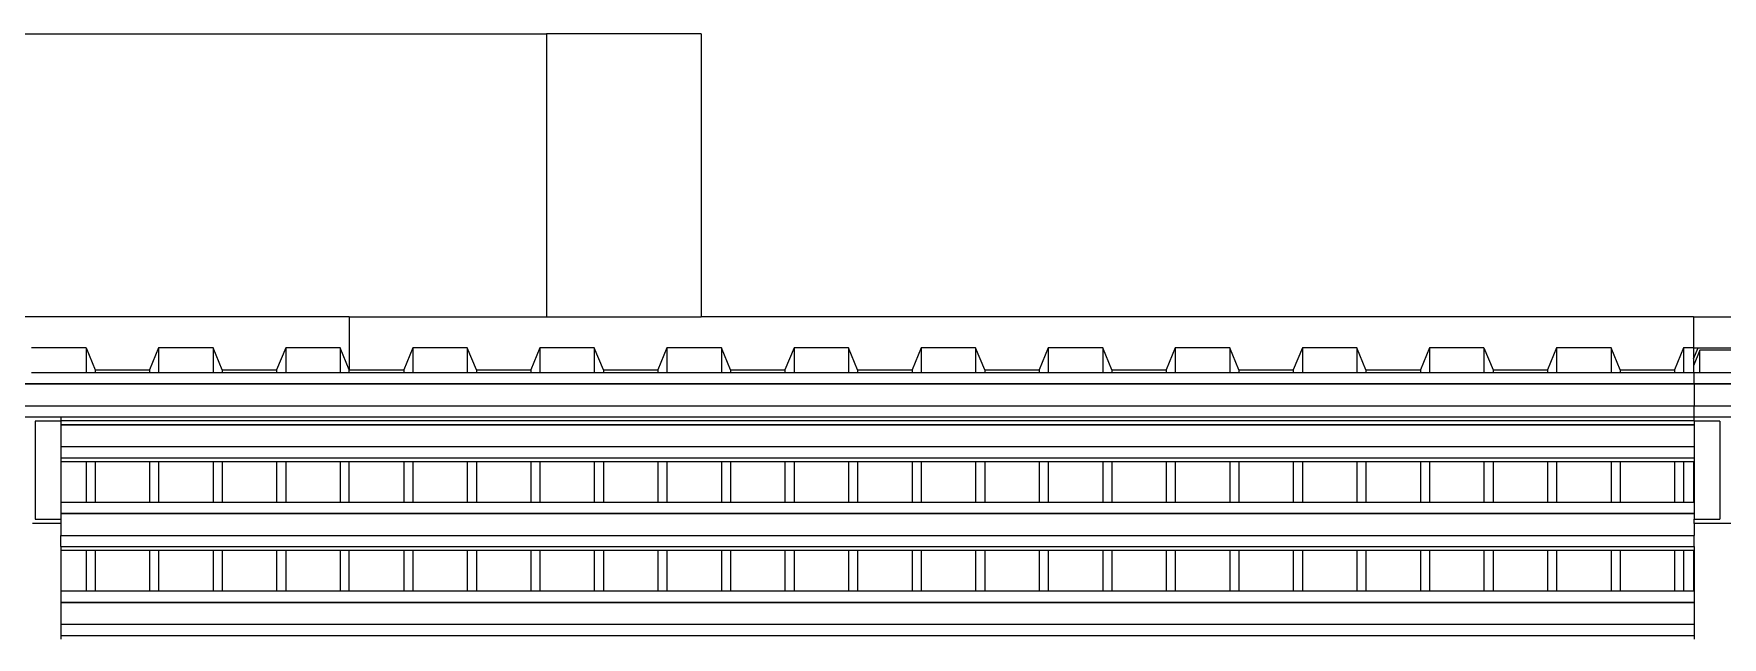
# Model space of a CAD drawing. Extents: x -60 to 60, y -13 to 16.
# Drawn here: x -1.244 to 2.509, y 11.952 to 13.293 of the extents above; entities that cross this region are included whole.
import ezdxf

# ---------------------------------------------------------------- set-up
doc = ezdxf.new("R2010")
doc.units = 0
doc.layers.get('0').update_dxf_attribs({"linetype": 'CONTINUOUS'})

msp = doc.modelspace()

# ---------------------------------------------------------------- linework, layer by layer
for p, q in [((-2.2142, 13.2926), (-0.1042, 13.2926)), ((-0.1042, 13.2926), (-0.1042, 12.6642)), ((0.2397, 13.2926), (-0.1042, 13.2926)), ((0.2397, 13.2926), (0.2397, 12.6642)), ((-0.5425, 12.6642), (-2.2142, 12.6642)), ((-0.5425, 12.6642), (-0.5425, 12.5458)), ((-0.5425, 12.6642), (-0.1042, 12.6642)), ((-0.1042, 12.6642), (0.2397, 12.6642)), ((2.4448, 12.6642), (0.2397, 12.6642)), ((2.4448, 12.6642), (2.564, 12.6642)), ((2.4448, 12.6642), (2.4448, 12.5951)), ((-1.1275, 12.5951), (-1.2486, 12.5951)), ((-1.1275, 12.5951), (-1.1275, 12.5402)), ((-1.1275, 12.5951), (-1.1073, 12.5458)), ((-0.9661, 12.5951), (-0.9863, 12.5458)), ((-0.8451, 12.5951), (-0.9661, 12.5951)), ((-0.9661, 12.5951), (-0.9661, 12.5402)), ((-0.8249, 12.5458), (-0.8451, 12.5951)), ((-0.8451, 12.5951), (-0.8451, 12.5402)), ((-0.6837, 12.5951), (-0.7039, 12.5458)), ((-0.5627, 12.5951), (-0.6837, 12.5951)), ((-0.6837, 12.5951), (-0.6837, 12.5402)), ((-0.5425, 12.5458), (-0.5627, 12.5951)), ((-0.5627, 12.5951), (-0.5627, 12.5402)), ((-0.4013, 12.5951), (-0.4215, 12.5458)), ((-0.4013, 12.5951), (-0.4013, 12.5402)), ((-0.2803, 12.5951), (-0.4013, 12.5951)), ((-0.2803, 12.5951), (-0.2803, 12.5402)), ((-0.2601, 12.5458), (-0.2803, 12.5951)), ((-0.1189, 12.5951), (-0.1391, 12.5458)), ((-0.1189, 12.5951), (-0.1189, 12.5402)), ((0.0021, 12.5951), (-0.1189, 12.5951)), ((0.0021, 12.5951), (0.0021, 12.5402)), ((0.0223, 12.5458), (0.0021, 12.5951)), ((0.1635, 12.5951), (0.1433, 12.5458)), ((0.1635, 12.5951), (0.1635, 12.5402)), ((0.2846, 12.5951), (0.1635, 12.5951)), ((0.2846, 12.5951), (0.2846, 12.5402)), ((0.3047, 12.5458), (0.2846, 12.5951)), ((0.4459, 12.5951), (0.4258, 12.5458)), ((0.4459, 12.5951), (0.4459, 12.5402)), ((0.567, 12.5951), (0.4459, 12.5951)), ((0.567, 12.5951), (0.567, 12.5402)), ((0.5871, 12.5458), (0.567, 12.5951)), ((0.7283, 12.5951), (0.7082, 12.5458)), ((0.7283, 12.5951), (0.7283, 12.5402)), ((0.8494, 12.5951), (0.7283, 12.5951)), ((0.8494, 12.5951), (0.8494, 12.5402)), ((0.8696, 12.5458), (0.8494, 12.5951)), ((1.0108, 12.5951), (0.9906, 12.5458)), ((1.0108, 12.5951), (1.0108, 12.5402)), ((1.1318, 12.5951), (1.0108, 12.5951)), ((1.1318, 12.5951), (1.1318, 12.5402)), ((1.152, 12.5458), (1.1318, 12.5951)), ((1.2932, 12.5951), (1.273, 12.5458)), ((1.2932, 12.5951), (1.2932, 12.5402)), ((1.4142, 12.5951), (1.2932, 12.5951)), ((1.4142, 12.5951), (1.4142, 12.5402)), ((1.4344, 12.5458), (1.4142, 12.5951)), ((1.5756, 12.5951), (1.5554, 12.5458)), ((1.5756, 12.5951), (1.5756, 12.5402)), ((1.6966, 12.5951), (1.5756, 12.5951)), ((1.6966, 12.5951), (1.6966, 12.5402)), ((1.7168, 12.5458), (1.6966, 12.5951)), ((1.858, 12.5951), (1.8378, 12.5458)), ((1.858, 12.5951), (1.858, 12.5402)), ((1.979, 12.5951), (1.858, 12.5951)), ((1.979, 12.5951), (1.979, 12.5402)), ((1.979, 12.5951), (1.9992, 12.5458)), ((2.1404, 12.5951), (2.1202, 12.5458)), ((2.2614, 12.5951), (2.1404, 12.5951)), ((2.1404, 12.5951), (2.1404, 12.5402)), ((2.2816, 12.5458), (2.2614, 12.5951)), ((2.2614, 12.5951), (2.2614, 12.5402)), ((2.4228, 12.5951), (2.4027, 12.5458)), ((2.4228, 12.5951), (2.4228, 12.5402)), ((2.4448, 12.5951), (2.4228, 12.5951)), ((2.4448, 12.5705), (2.4549, 12.5951)), ((2.4448, 12.5951), (2.4549, 12.5951)), ((2.4448, 12.5951), (2.4448, 12.5705)), ((2.4588, 12.5895), (2.4448, 12.5553)), ((2.4448, 12.5705), (2.4448, 12.5553)), ((2.4549, 12.5951), (2.5439, 12.5951)), ((2.4588, 12.5402), (2.4588, 12.5895)), ((2.5462, 12.5895), (2.4588, 12.5895)), ((-1.2486, 12.5402), (-1.1275, 12.5402)), ((-1.1275, 12.5402), (-1.1073, 12.5402)), ((-1.1073, 12.5458), (-1.1073, 12.5402)), ((-1.1073, 12.5458), (-0.9863, 12.5458)), ((-1.1073, 12.5402), (-0.9863, 12.5402)), ((-0.9863, 12.5458), (-0.9863, 12.5402)), ((-0.9863, 12.5402), (-0.9661, 12.5402)), ((-0.9661, 12.5402), (-0.8451, 12.5402)), ((-0.8451, 12.5402), (-0.8249, 12.5402)), ((-0.8249, 12.5458), (-0.7039, 12.5458)), ((-0.8249, 12.5458), (-0.8249, 12.5402)), ((-0.8249, 12.5402), (-0.7039, 12.5402)), ((-0.7039, 12.5458), (-0.7039, 12.5402)), ((-0.7039, 12.5402), (-0.6837, 12.5402)), ((-0.6837, 12.5402), (-0.5627, 12.5402)), ((-0.5627, 12.5402), (-0.5425, 12.5402)), ((-0.5425, 12.5402), (-0.5425, 12.5458)), ((-0.5425, 12.5458), (-0.4215, 12.5458)), ((-0.5425, 12.5402), (-0.4215, 12.5402)), ((-0.4215, 12.5458), (-0.4215, 12.5402)), ((-0.4215, 12.5402), (-0.4013, 12.5402)), ((-0.4013, 12.5402), (-0.2803, 12.5402)), ((-0.2803, 12.5402), (-0.2601, 12.5402)), ((-0.2601, 12.5458), (-0.2601, 12.5402)), ((-0.2601, 12.5458), (-0.1391, 12.5458)), ((-0.2601, 12.5402), (-0.1391, 12.5402)), ((-0.1391, 12.5458), (-0.1391, 12.5402)), ((-0.1391, 12.5402), (-0.1189, 12.5402)), ((-0.1189, 12.5402), (0.0021, 12.5402)), ((0.0021, 12.5402), (0.0223, 12.5402)), ((0.0223, 12.5458), (0.0223, 12.5402)), ((0.0223, 12.5458), (0.1433, 12.5458)), ((0.0223, 12.5402), (0.1433, 12.5402)), ((0.1433, 12.5458), (0.1433, 12.5402)), ((0.1433, 12.5402), (0.1635, 12.5402)), ((0.1635, 12.5402), (0.2846, 12.5402)), ((0.2846, 12.5402), (0.3047, 12.5402)), ((0.3047, 12.5458), (0.3047, 12.5402)), ((0.3047, 12.5458), (0.4258, 12.5458)), ((0.3047, 12.5402), (0.4258, 12.5402)), ((0.4258, 12.5458), (0.4258, 12.5402)), ((0.4258, 12.5402), (0.4459, 12.5402)), ((0.4459, 12.5402), (0.567, 12.5402)), ((0.567, 12.5402), (0.5871, 12.5402)), ((0.5871, 12.5458), (0.5871, 12.5402)), ((0.5871, 12.5458), (0.7082, 12.5458)), ((0.5871, 12.5402), (0.7082, 12.5402)), ((0.7082, 12.5458), (0.7082, 12.5402)), ((0.7082, 12.5402), (0.7283, 12.5402)), ((0.7283, 12.5402), (0.8494, 12.5402)), ((0.8494, 12.5402), (0.8696, 12.5402)), ((0.8696, 12.5458), (0.8696, 12.5402)), ((0.8696, 12.5458), (0.9906, 12.5458)), ((0.8696, 12.5402), (0.9906, 12.5402)), ((0.9906, 12.5458), (0.9906, 12.5402)), ((0.9906, 12.5402), (1.0108, 12.5402)), ((1.0108, 12.5402), (1.1318, 12.5402)), ((1.1318, 12.5402), (1.152, 12.5402)), ((1.152, 12.5458), (1.152, 12.5402)), ((1.152, 12.5458), (1.273, 12.5458)), ((1.152, 12.5402), (1.273, 12.5402)), ((1.273, 12.5458), (1.273, 12.5402)), ((1.273, 12.5402), (1.2932, 12.5402)), ((1.2932, 12.5402), (1.4142, 12.5402)), ((1.4142, 12.5402), (1.4344, 12.5402)), ((1.4344, 12.5458), (1.4344, 12.5402)), ((1.4344, 12.5458), (1.5554, 12.5458)), ((1.4344, 12.5402), (1.5554, 12.5402)), ((1.5554, 12.5458), (1.5554, 12.5402)), ((1.5554, 12.5402), (1.5756, 12.5402)), ((1.5756, 12.5402), (1.6966, 12.5402)), ((1.6966, 12.5402), (1.7168, 12.5402)), ((1.7168, 12.5458), (1.7168, 12.5402)), ((1.7168, 12.5458), (1.8378, 12.5458)), ((1.7168, 12.5402), (1.8378, 12.5402)), ((1.8378, 12.5458), (1.8378, 12.5402)), ((1.8378, 12.5402), (1.858, 12.5402)), ((1.858, 12.5402), (1.979, 12.5402)), ((1.979, 12.5402), (1.9992, 12.5402)), ((1.9992, 12.5458), (1.9992, 12.5402)), ((1.9992, 12.5458), (2.1202, 12.5458)), ((1.9992, 12.5402), (2.1202, 12.5402)), ((2.1202, 12.5458), (2.1202, 12.5402)), ((2.1202, 12.5402), (2.1404, 12.5402)), ((2.1404, 12.5402), (2.2614, 12.5402)), ((2.2614, 12.5402), (2.2816, 12.5402)), ((2.2816, 12.5458), (2.4027, 12.5458)), ((2.2816, 12.5458), (2.2816, 12.5402)), ((2.2816, 12.5402), (2.4027, 12.5402)), ((2.4027, 12.5458), (2.4027, 12.5402)), ((2.4027, 12.5402), (2.4228, 12.5402)), ((2.4228, 12.5402), (2.4448, 12.5402)), ((2.4448, 12.5553), (2.4448, 12.5402)), ((2.4448, 12.5402), (2.4464, 12.5402)), ((2.4464, 12.5155), (2.4464, 12.5402)), ((2.4464, 12.5402), (2.4588, 12.5402)), ((2.4588, 12.5402), (2.5462, 12.5402)), ((-12.4336, 12.5155), (2.4464, 12.5155)), ((-12.4336, 12.5147), (2.4464, 12.5147)), ((2.4464, 12.5147), (2.4464, 12.5155)), ((2.4464, 12.5155), (2.5664, 12.5155)), ((2.4464, 12.5147), (2.4464, 12.4662)), ((2.4464, 12.5147), (2.5664, 12.5147)), ((-12.4336, 12.4662), (2.4464, 12.4662)), ((2.4464, 12.4415), (2.4464, 12.4662)), ((2.4464, 12.4662), (2.5664, 12.4662)), ((-1.3036, 12.4415), (-1.1836, 12.4415)), ((-1.1836, 12.4319), (-1.2405, 12.4319)), ((-1.2405, 12.4319), (-1.2405, 12.2145)), ((-1.1836, 12.4415), (2.4464, 12.4415)), ((-1.1836, 12.4415), (-1.1836, 12.4333)), ((-1.1836, 12.4333), (2.4464, 12.4333)), ((-1.1836, 12.4333), (-1.1836, 12.4319)), ((-1.1836, 12.4319), (-1.1836, 12.4248)), ((-1.1836, 12.4248), (2.4464, 12.4248)), ((-1.1836, 12.4248), (-1.1836, 12.424)), ((-1.1836, 12.424), (2.4464, 12.424)), ((-1.1836, 12.424), (-1.1836, 12.3755)), ((2.4464, 12.4415), (2.5664, 12.4415)), ((2.4464, 12.4333), (2.4464, 12.4415)), ((2.4464, 12.4319), (2.4464, 12.4333)), ((2.5033, 12.4319), (2.4464, 12.4319)), ((2.4464, 12.4319), (2.4464, 12.4248)), ((2.4464, 12.4248), (2.4464, 12.424)), ((2.4464, 12.424), (2.4464, 12.3755)), ((2.5033, 12.4319), (2.5033, 12.2145)), ((-1.1836, 12.3755), (2.4464, 12.3755)), ((-1.1836, 12.3755), (-1.1836, 12.3508)), ((-1.1836, 12.3508), (2.4464, 12.3508)), ((-1.1836, 12.3508), (-1.1836, 12.3426)), ((2.4464, 12.3755), (2.4464, 12.3508)), ((2.4464, 12.3508), (2.4464, 12.3426)), ((-1.1836, 12.3426), (-1.1275, 12.3426)), ((-1.1836, 12.3426), (-1.1836, 12.2522)), ((-1.1275, 12.3426), (-1.1275, 12.2522)), ((-1.1275, 12.3426), (-1.1073, 12.3426)), ((-1.1073, 12.3426), (-1.1073, 12.2522)), ((-1.1073, 12.3426), (-0.9863, 12.3426)), ((-0.9863, 12.3426), (-0.9863, 12.2522)), ((-0.9863, 12.3426), (-0.9661, 12.3426)), ((-0.9661, 12.3426), (-0.9661, 12.2522)), ((-0.9661, 12.3426), (-0.8451, 12.3426)), ((-0.8451, 12.3426), (-0.8451, 12.2522)), ((-0.8451, 12.3426), (-0.8249, 12.3426)), ((-0.8249, 12.3426), (-0.8249, 12.2522)), ((-0.8249, 12.3426), (-0.7039, 12.3426)), ((-0.7039, 12.3426), (-0.7039, 12.2522)), ((-0.7039, 12.3426), (-0.6837, 12.3426)), ((-0.6837, 12.3426), (-0.6837, 12.2522)), ((-0.6837, 12.3426), (-0.5627, 12.3426)), ((-0.5627, 12.3426), (-0.5627, 12.2522)), ((-0.5627, 12.3426), (-0.5425, 12.3426)), ((-0.5425, 12.2522), (-0.5425, 12.3426)), ((-0.5425, 12.3426), (-0.4215, 12.3426)), ((-0.4215, 12.3426), (-0.4215, 12.2522)), ((-0.4215, 12.3426), (-0.4013, 12.3426)), ((-0.4013, 12.3426), (-0.4013, 12.2522)), ((-0.4013, 12.3426), (-0.2803, 12.3426)), ((-0.2803, 12.3426), (-0.2803, 12.2522)), ((-0.2803, 12.3426), (-0.2601, 12.3426)), ((-0.2601, 12.3426), (-0.2601, 12.2522)), ((-0.2601, 12.3426), (-0.1391, 12.3426)), ((-0.1391, 12.3426), (-0.1391, 12.2522)), ((-0.1391, 12.3426), (-0.1189, 12.3426)), ((-0.1189, 12.3426), (-0.1189, 12.2522)), ((-0.1189, 12.3426), (0.0021, 12.3426)), ((0.0021, 12.3426), (0.0021, 12.2522)), ((0.0021, 12.3426), (0.0223, 12.3426)), ((0.0223, 12.3426), (0.0223, 12.2522)), ((0.0223, 12.3426), (0.1433, 12.3426)), ((0.1433, 12.3426), (0.1433, 12.2522)), ((0.1433, 12.3426), (0.1635, 12.3426)), ((0.1635, 12.3426), (0.1635, 12.2522)), ((0.1635, 12.3426), (0.2846, 12.3426)), ((0.2846, 12.3426), (0.2846, 12.2522)), ((0.2846, 12.3426), (0.3047, 12.3426)), ((0.3047, 12.3426), (0.3047, 12.2522)), ((0.3047, 12.3426), (0.4258, 12.3426)), ((0.4258, 12.3426), (0.4258, 12.2522)), ((0.4258, 12.3426), (0.4459, 12.3426)), ((0.4459, 12.3426), (0.4459, 12.2522)), ((0.4459, 12.3426), (0.567, 12.3426)), ((0.567, 12.3426), (0.567, 12.2522)), ((0.567, 12.3426), (0.5871, 12.3426)), ((0.5871, 12.3426), (0.5871, 12.2522)), ((0.5871, 12.3426), (0.7082, 12.3426)), ((0.7082, 12.3426), (0.7082, 12.2522)), ((0.7082, 12.3426), (0.7283, 12.3426)), ((0.7283, 12.3426), (0.7283, 12.2522)), ((0.7283, 12.3426), (0.8494, 12.3426)), ((0.8494, 12.3426), (0.8494, 12.2522)), ((0.8494, 12.3426), (0.8696, 12.3426)), ((0.8696, 12.3426), (0.8696, 12.2522)), ((0.8696, 12.3426), (0.9906, 12.3426)), ((0.9906, 12.3426), (0.9906, 12.2522)), ((0.9906, 12.3426), (1.0108, 12.3426)), ((1.0108, 12.3426), (1.0108, 12.2522)), ((1.0108, 12.3426), (1.1318, 12.3426)), ((1.1318, 12.3426), (1.1318, 12.2522)), ((1.1318, 12.3426), (1.152, 12.3426)), ((1.152, 12.3426), (1.152, 12.2522)), ((1.152, 12.3426), (1.273, 12.3426)), ((1.273, 12.3426), (1.273, 12.2522)), ((1.273, 12.3426), (1.2932, 12.3426)), ((1.2932, 12.3426), (1.2932, 12.2522)), ((1.2932, 12.3426), (1.4142, 12.3426)), ((1.4142, 12.3426), (1.4142, 12.2522)), ((1.4142, 12.3426), (1.4344, 12.3426)), ((1.4344, 12.3426), (1.4344, 12.2522)), ((1.4344, 12.3426), (1.5554, 12.3426)), ((1.5554, 12.3426), (1.5554, 12.2522)), ((1.5554, 12.3426), (1.5756, 12.3426)), ((1.5756, 12.3426), (1.5756, 12.2522)), ((1.5756, 12.3426), (1.6966, 12.3426)), ((1.6966, 12.3426), (1.6966, 12.2522)), ((1.6966, 12.3426), (1.7168, 12.3426)), ((1.7168, 12.3426), (1.7168, 12.2522)), ((1.7168, 12.3426), (1.8378, 12.3426)), ((1.8378, 12.3426), (1.8378, 12.2522)), ((1.8378, 12.3426), (1.858, 12.3426)), ((1.858, 12.3426), (1.858, 12.2522)), ((1.858, 12.3426), (1.979, 12.3426)), ((1.979, 12.3426), (1.979, 12.2522)), ((1.979, 12.3426), (1.9992, 12.3426)), ((1.9992, 12.3426), (1.9992, 12.2522)), ((1.9992, 12.3426), (2.1202, 12.3426)), ((2.1202, 12.3426), (2.1202, 12.2522)), ((2.1202, 12.3426), (2.1404, 12.3426)), ((2.1404, 12.3426), (2.1404, 12.2522)), ((2.1404, 12.3426), (2.2614, 12.3426)), ((2.2614, 12.3426), (2.2614, 12.2522)), ((2.2614, 12.3426), (2.2816, 12.3426)), ((2.2816, 12.3426), (2.2816, 12.2522)), ((2.2816, 12.3426), (2.4027, 12.3426)), ((2.4027, 12.3426), (2.4027, 12.2522)), ((2.4027, 12.3426), (2.4228, 12.3426)), ((2.4228, 12.3426), (2.4228, 12.2522)), ((2.4228, 12.3426), (2.4448, 12.3426)), ((2.4448, 12.3426), (2.4448, 12.2522)), ((2.4448, 12.3426), (2.4464, 12.3426)), ((2.4464, 12.3426), (2.4464, 12.2522)), ((-1.1836, 12.2522), (-1.1275, 12.2522)), ((-1.1836, 12.2522), (-1.1836, 12.2275)), ((-1.1275, 12.2522), (-1.1073, 12.2522)), ((-1.1073, 12.2522), (-0.9863, 12.2522)), ((-0.9863, 12.2522), (-0.9661, 12.2522)), ((-0.9661, 12.2522), (-0.8451, 12.2522)), ((-0.8451, 12.2522), (-0.8249, 12.2522)), ((-0.8249, 12.2522), (-0.7039, 12.2522)), ((-0.7039, 12.2522), (-0.6837, 12.2522)), ((-0.6837, 12.2522), (-0.5627, 12.2522)), ((-0.5627, 12.2522), (-0.5425, 12.2522)), ((-0.5425, 12.2522), (-0.4215, 12.2522)), ((-0.4215, 12.2522), (-0.4013, 12.2522)), ((-0.4013, 12.2522), (-0.2803, 12.2522)), ((-0.2803, 12.2522), (-0.2601, 12.2522)), ((-0.2601, 12.2522), (-0.1391, 12.2522)), ((-0.1391, 12.2522), (-0.1189, 12.2522)), ((-0.1189, 12.2522), (0.0021, 12.2522)), ((0.0021, 12.2522), (0.0223, 12.2522)), ((0.0223, 12.2522), (0.1433, 12.2522)), ((0.1433, 12.2522), (0.1635, 12.2522)), ((0.1635, 12.2522), (0.2846, 12.2522)), ((0.2846, 12.2522), (0.3047, 12.2522)), ((0.3047, 12.2522), (0.4258, 12.2522)), ((0.4258, 12.2522), (0.4459, 12.2522)), ((0.4459, 12.2522), (0.567, 12.2522)), ((0.567, 12.2522), (0.5871, 12.2522)), ((0.5871, 12.2522), (0.7082, 12.2522)), ((0.7082, 12.2522), (0.7283, 12.2522)), ((0.7283, 12.2522), (0.8494, 12.2522)), ((0.8494, 12.2522), (0.8696, 12.2522)), ((0.8696, 12.2522), (0.9906, 12.2522)), ((0.9906, 12.2522), (1.0108, 12.2522)), ((1.0108, 12.2522), (1.1318, 12.2522)), ((1.1318, 12.2522), (1.152, 12.2522)), ((1.152, 12.2522), (1.273, 12.2522)), ((1.273, 12.2522), (1.2932, 12.2522)), ((1.2932, 12.2522), (1.4142, 12.2522)), ((1.4142, 12.2522), (1.4344, 12.2522)), ((1.4344, 12.2522), (1.5554, 12.2522)), ((1.5554, 12.2522), (1.5756, 12.2522)), ((1.5756, 12.2522), (1.6966, 12.2522)), ((1.6966, 12.2522), (1.7168, 12.2522)), ((1.7168, 12.2522), (1.8378, 12.2522)), ((1.8378, 12.2522), (1.858, 12.2522)), ((1.858, 12.2522), (1.979, 12.2522)), ((1.979, 12.2522), (1.9992, 12.2522)), ((1.9992, 12.2522), (2.1202, 12.2522)), ((2.1202, 12.2522), (2.1404, 12.2522)), ((2.1404, 12.2522), (2.2614, 12.2522)), ((2.2614, 12.2522), (2.2816, 12.2522)), ((2.2816, 12.2522), (2.4027, 12.2522)), ((2.4027, 12.2522), (2.4228, 12.2522)), ((2.4228, 12.2522), (2.4448, 12.2522)), ((2.4448, 12.2522), (2.4464, 12.2522)), ((2.4464, 12.2522), (2.4464, 12.2275)), ((-1.2405, 12.2048), (-1.2467, 12.2048)), ((-1.2405, 12.2045), (-1.2467, 12.2045)), ((-1.2405, 12.2145), (-1.1836, 12.2145)), ((-1.2405, 12.2048), (-1.2405, 12.2045)), ((-1.1836, 12.2048), (-1.2405, 12.2048)), ((-1.1836, 12.2045), (-1.2405, 12.2045)), ((-1.1836, 12.2275), (2.4464, 12.2275)), ((-1.1836, 12.2275), (-1.1836, 12.2267)), ((-1.1836, 12.2267), (2.4464, 12.2267)), ((-1.1836, 12.2267), (-1.1836, 12.2145)), ((-1.1836, 12.2145), (-1.1836, 12.2048)), ((-1.1836, 12.2048), (-1.1836, 12.2045)), ((-1.1836, 12.2045), (-1.1836, 12.2046)), ((-1.1836, 12.2045), (-1.1836, 12.1782)), ((2.4464, 12.2275), (2.4464, 12.2267)), ((2.4464, 12.2267), (2.4464, 12.2145)), ((2.4464, 12.2048), (2.4464, 12.2145)), ((2.4464, 12.2145), (2.5033, 12.2145)), ((2.5664, 12.2048), (2.4464, 12.2048)), ((2.4464, 12.2048), (2.4464, 12.1782)), ((-1.1836, 12.1782), (2.4464, 12.1782)), ((-1.1836, 12.1535), (-1.1836, 12.1782)), ((2.4464, 12.1535), (2.4464, 12.1782)), ((-1.1836, 12.1535), (2.4464, 12.1535)), ((-1.1836, 12.1535), (-1.1836, 12.1453)), ((-1.1836, 12.1453), (-1.1275, 12.1453)), ((-1.1836, 12.1453), (-1.1836, 12.0549)), ((-1.1275, 12.1453), (-1.1275, 12.0549)), ((-1.1275, 12.1453), (-1.1073, 12.1453)), ((-1.1073, 12.1453), (-1.1073, 12.0549)), ((-1.1073, 12.1453), (-0.9863, 12.1453)), ((-0.9863, 12.1453), (-0.9863, 12.0549)), ((-0.9863, 12.1453), (-0.9661, 12.1453)), ((-0.9661, 12.1453), (-0.9661, 12.0549)), ((-0.9661, 12.1453), (-0.8451, 12.1453)), ((-0.8451, 12.1453), (-0.8451, 12.0549)), ((-0.8451, 12.1453), (-0.8249, 12.1453)), ((-0.8249, 12.1453), (-0.8249, 12.0549)), ((-0.8249, 12.1453), (-0.7039, 12.1453)), ((-0.7039, 12.1453), (-0.7039, 12.0549)), ((-0.7039, 12.1453), (-0.6837, 12.1453)), ((-0.6837, 12.1453), (-0.6837, 12.0549)), ((-0.6837, 12.1453), (-0.5627, 12.1453)), ((-0.5627, 12.1453), (-0.5627, 12.0549)), ((-0.5627, 12.1453), (-0.5425, 12.1453)), ((-0.5425, 12.0549), (-0.5425, 12.1453)), ((-0.5425, 12.1453), (-0.4215, 12.1453)), ((-0.4215, 12.1453), (-0.4215, 12.0549)), ((-0.4215, 12.1453), (-0.4013, 12.1453)), ((-0.4013, 12.1453), (-0.4013, 12.0549)), ((-0.4013, 12.1453), (-0.2803, 12.1453)), ((-0.2803, 12.1453), (-0.2803, 12.0549)), ((-0.2803, 12.1453), (-0.2601, 12.1453)), ((-0.2601, 12.1453), (-0.2601, 12.0549)), ((-0.2601, 12.1453), (-0.1391, 12.1453)), ((-0.1391, 12.1453), (-0.1391, 12.0549)), ((-0.1391, 12.1453), (-0.1189, 12.1453)), ((-0.1189, 12.1453), (-0.1189, 12.0549)), ((-0.1189, 12.1453), (0.0021, 12.1453)), ((0.0021, 12.1453), (0.0021, 12.0549)), ((0.0021, 12.1453), (0.0223, 12.1453)), ((0.0223, 12.1453), (0.0223, 12.0549)), ((0.0223, 12.1453), (0.1433, 12.1453)), ((0.1433, 12.1453), (0.1433, 12.0549)), ((0.1433, 12.1453), (0.1635, 12.1453)), ((0.1635, 12.1453), (0.1635, 12.0549)), ((0.1635, 12.1453), (0.2846, 12.1453)), ((0.2846, 12.1453), (0.2846, 12.0549)), ((0.2846, 12.1453), (0.3047, 12.1453)), ((0.3047, 12.1453), (0.3047, 12.0549)), ((0.3047, 12.1453), (0.4258, 12.1453)), ((0.4258, 12.1453), (0.4258, 12.0549)), ((0.4258, 12.1453), (0.4459, 12.1453)), ((0.4459, 12.1453), (0.4459, 12.0549)), ((0.4459, 12.1453), (0.567, 12.1453)), ((0.567, 12.1453), (0.567, 12.0549)), ((0.567, 12.1453), (0.5871, 12.1453)), ((0.5871, 12.1453), (0.5871, 12.0549)), ((0.5871, 12.1453), (0.7082, 12.1453)), ((0.7082, 12.1453), (0.7082, 12.0549)), ((0.7082, 12.1453), (0.7283, 12.1453)), ((0.7283, 12.1453), (0.7283, 12.0549)), ((0.7283, 12.1453), (0.8494, 12.1453)), ((0.8494, 12.1453), (0.8494, 12.0549)), ((0.8494, 12.1453), (0.8696, 12.1453)), ((0.8696, 12.1453), (0.8696, 12.0549)), ((0.8696, 12.1453), (0.9906, 12.1453)), ((0.9906, 12.1453), (0.9906, 12.0549)), ((0.9906, 12.1453), (1.0108, 12.1453)), ((1.0108, 12.1453), (1.0108, 12.0549)), ((1.0108, 12.1453), (1.1318, 12.1453)), ((1.1318, 12.1453), (1.1318, 12.0549)), ((1.1318, 12.1453), (1.152, 12.1453)), ((1.152, 12.1453), (1.152, 12.0549)), ((1.152, 12.1453), (1.273, 12.1453)), ((1.273, 12.1453), (1.273, 12.0549)), ((1.273, 12.1453), (1.2932, 12.1453)), ((1.2932, 12.1453), (1.2932, 12.0549)), ((1.2932, 12.1453), (1.4142, 12.1453)), ((1.4142, 12.1453), (1.4142, 12.0549)), ((1.4142, 12.1453), (1.4344, 12.1453)), ((1.4344, 12.1453), (1.4344, 12.0549)), ((1.4344, 12.1453), (1.5554, 12.1453)), ((1.5554, 12.1453), (1.5554, 12.0549)), ((1.5554, 12.1453), (1.5756, 12.1453)), ((1.5756, 12.1453), (1.5756, 12.0549)), ((1.5756, 12.1453), (1.6966, 12.1453)), ((1.6966, 12.1453), (1.6966, 12.0549)), ((1.6966, 12.1453), (1.7168, 12.1453)), ((1.7168, 12.1453), (1.7168, 12.0549)), ((1.7168, 12.1453), (1.8378, 12.1453)), ((1.8378, 12.1453), (1.8378, 12.0549)), ((1.8378, 12.1453), (1.858, 12.1453)), ((1.858, 12.1453), (1.858, 12.0549)), ((1.858, 12.1453), (1.979, 12.1453)), ((1.979, 12.1453), (1.979, 12.0549)), ((1.979, 12.1453), (1.9992, 12.1453)), ((1.9992, 12.1453), (1.9992, 12.0549)), ((1.9992, 12.1453), (2.1202, 12.1453)), ((2.1202, 12.1453), (2.1202, 12.0549)), ((2.1202, 12.1453), (2.1404, 12.1453)), ((2.1404, 12.1453), (2.1404, 12.0549)), ((2.1404, 12.1453), (2.2614, 12.1453)), ((2.2614, 12.1453), (2.2614, 12.0549)), ((2.2614, 12.1453), (2.2816, 12.1453)), ((2.2816, 12.1453), (2.2816, 12.0549)), ((2.2816, 12.1453), (2.4027, 12.1453)), ((2.4027, 12.1453), (2.4027, 12.0549)), ((2.4027, 12.1453), (2.4228, 12.1453)), ((2.4228, 12.1453), (2.4228, 12.0549)), ((2.4228, 12.1453), (2.4448, 12.1453)), ((2.4448, 12.1453), (2.4448, 12.0549)), ((2.4448, 12.1453), (2.4464, 12.1453)), ((2.4464, 12.1535), (2.4464, 12.1453)), ((2.4464, 12.1453), (2.4464, 12.0549)), ((-1.1836, 12.0549), (-1.1275, 12.0549)), ((-1.1836, 12.0549), (-1.1836, 12.0302)), ((-1.1275, 12.0549), (-1.1073, 12.0549)), ((-1.1073, 12.0549), (-0.9863, 12.0549)), ((-0.9863, 12.0549), (-0.9661, 12.0549)), ((-0.9661, 12.0549), (-0.8451, 12.0549)), ((-0.8451, 12.0549), (-0.8249, 12.0549)), ((-0.8249, 12.0549), (-0.7039, 12.0549)), ((-0.7039, 12.0549), (-0.6837, 12.0549)), ((-0.6837, 12.0549), (-0.5627, 12.0549)), ((-0.5627, 12.0549), (-0.5425, 12.0549)), ((-0.5425, 12.0549), (-0.4215, 12.0549)), ((-0.4215, 12.0549), (-0.4013, 12.0549)), ((-0.4013, 12.0549), (-0.2803, 12.0549)), ((-0.2803, 12.0549), (-0.2601, 12.0549)), ((-0.2601, 12.0549), (-0.1391, 12.0549)), ((-0.1391, 12.0549), (-0.1189, 12.0549)), ((-0.1189, 12.0549), (0.0021, 12.0549)), ((0.0021, 12.0549), (0.0223, 12.0549)), ((0.0223, 12.0549), (0.1433, 12.0549)), ((0.1433, 12.0549), (0.1635, 12.0549)), ((0.1635, 12.0549), (0.2846, 12.0549)), ((0.2846, 12.0549), (0.3047, 12.0549)), ((0.3047, 12.0549), (0.4258, 12.0549)), ((0.4258, 12.0549), (0.4459, 12.0549)), ((0.4459, 12.0549), (0.567, 12.0549)), ((0.567, 12.0549), (0.5871, 12.0549)), ((0.5871, 12.0549), (0.7082, 12.0549)), ((0.7082, 12.0549), (0.7283, 12.0549)), ((0.7283, 12.0549), (0.8494, 12.0549)), ((0.8494, 12.0549), (0.8696, 12.0549)), ((0.8696, 12.0549), (0.9906, 12.0549)), ((0.9906, 12.0549), (1.0108, 12.0549)), ((1.0108, 12.0549), (1.1318, 12.0549)), ((1.1318, 12.0549), (1.152, 12.0549)), ((1.152, 12.0549), (1.273, 12.0549)), ((1.273, 12.0549), (1.2932, 12.0549)), ((1.2932, 12.0549), (1.4142, 12.0549)), ((1.4142, 12.0549), (1.4344, 12.0549)), ((1.4344, 12.0549), (1.5554, 12.0549)), ((1.5554, 12.0549), (1.5756, 12.0549)), ((1.5756, 12.0549), (1.6966, 12.0549)), ((1.6966, 12.0549), (1.7168, 12.0549)), ((1.7168, 12.0549), (1.8378, 12.0549)), ((1.8378, 12.0549), (1.858, 12.0549)), ((1.858, 12.0549), (1.979, 12.0549)), ((1.979, 12.0549), (1.9992, 12.0549)), ((1.9992, 12.0549), (2.1202, 12.0549)), ((2.1202, 12.0549), (2.1404, 12.0549)), ((2.1404, 12.0549), (2.2614, 12.0549)), ((2.2614, 12.0549), (2.2816, 12.0549)), ((2.2816, 12.0549), (2.4027, 12.0549)), ((2.4027, 12.0549), (2.4228, 12.0549)), ((2.4228, 12.0549), (2.4448, 12.0549)), ((2.4448, 12.0549), (2.4464, 12.0549)), ((2.4464, 12.0549), (2.4464, 12.0302)), ((-1.1836, 12.0302), (2.4464, 12.0302)), ((-1.1836, 12.0302), (-1.1836, 12.0294)), ((-1.1836, 12.0294), (2.4464, 12.0294)), ((-1.1836, 12.0294), (-1.1836, 11.9809)), ((2.4464, 12.0302), (2.4464, 12.0294)), ((2.4464, 12.0294), (2.4464, 11.9809)), ((-1.1836, 11.9809), (2.4464, 11.9809)), ((-1.1836, 11.9809), (-1.1836, 11.9562)), ((2.4464, 11.9809), (2.4464, 11.9562)), ((-1.1836, 11.9562), (2.4464, 11.9562)), ((-1.1836, 11.9562), (-1.1836, 11.948)), ((2.4464, 11.9562), (2.4464, 11.948))]:
    msp.add_line(p, q)

doc.saveas('drawing.dxf')
